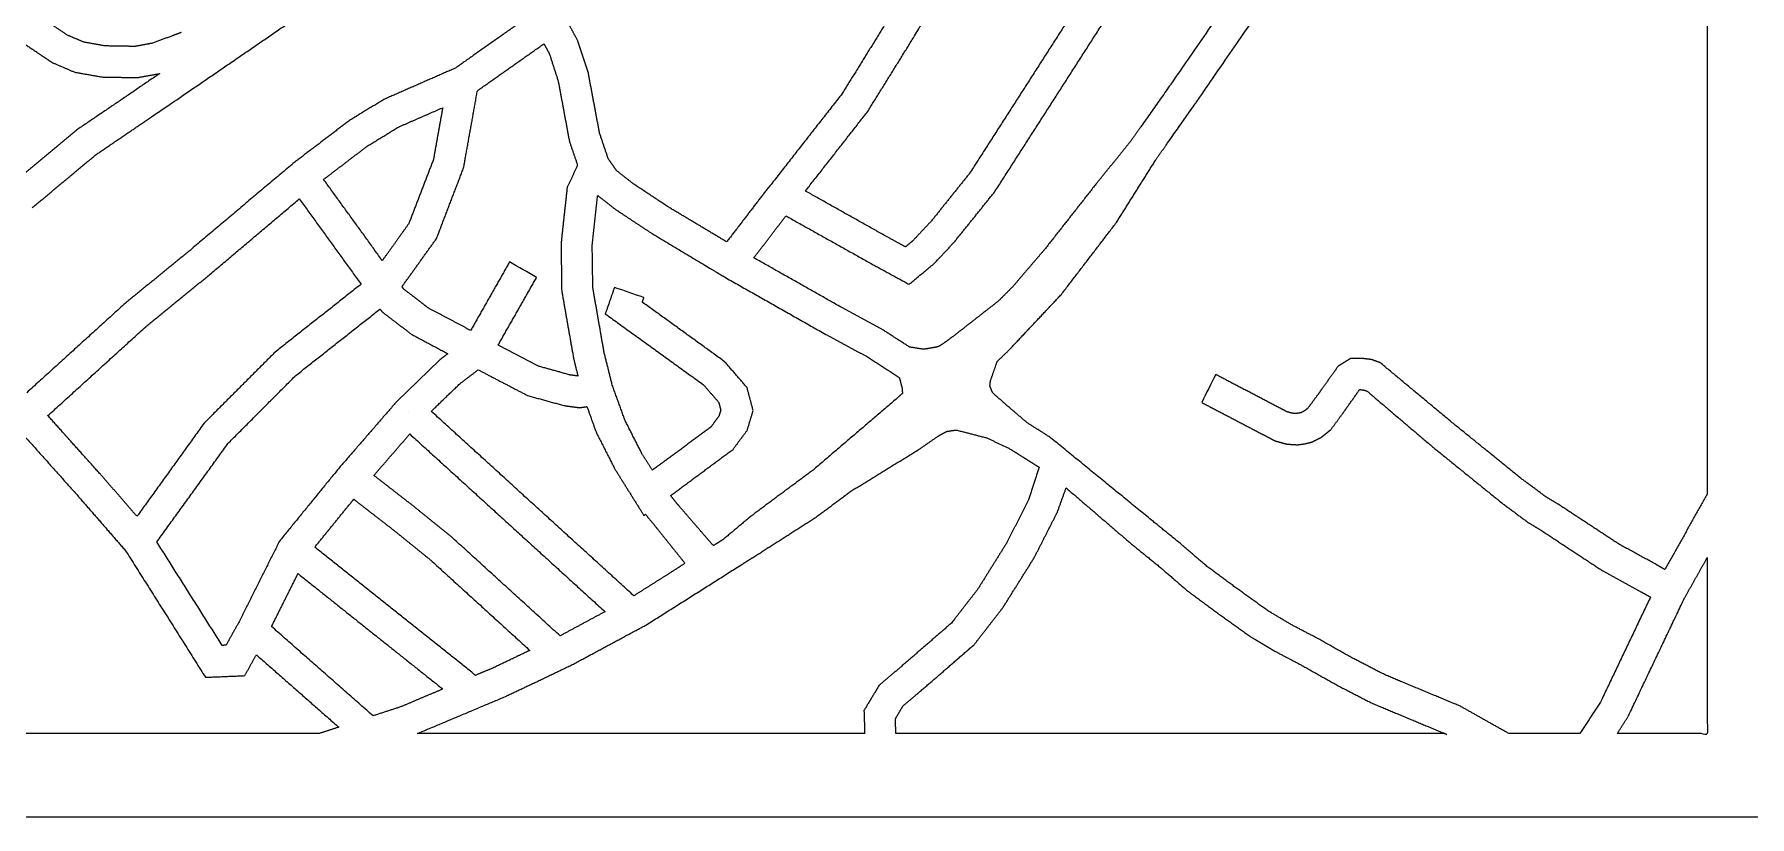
# Model space of a CAD drawing. Header units: millimetres. Extents: x 221 to 753, y -299 to -80.
# Drawn here: x 321.8 to 486.9, y -298.8 to -223.4 of the extents above; entities that cross this region are included whole.
import ezdxf

# ---------------------------------------------------------------- set-up
doc = ezdxf.new("R2010")
doc.units = ezdxf.units.MM
doc.layers.add('Laser$Cut', color=1, linetype='Continuous', true_color=0xff0000)
doc.layers.add('Laser$Outline', color=3, linetype='Continuous', true_color=0x00ff00)

msp = doc.modelspace()

# ---------------------------------------------------------------- linework, layer by layer
at = {"layer": 'Laser$Cut', "lineweight": -3}
msp.add_lwpolyline([(360.79, -254.79), (356.68, -258.79)], dxfattribs=at)
for points, knots in [([(460.09, -186.24), (445.77, -207.04), (431.44, -227.85), (429.39, -230.77), (427.33, -233.69)], [-107.2569, -107.2569, -107.2569, -100.947671, -100.947671, -94.638441, -94.638441, -94.638441]), ([(429.73, -235.5), (431.82, -232.53), (433.91, -229.56), (448.24, -208.74), (462.57, -187.92)], [94.638441, 94.638441, 94.638441, 100.947671, 100.947671, 107.2569, 107.2569, 107.2569]), ([(327.67, -235.06), (331.46, -232.48), (335.25, -229.9), (342.05, -225.24), (348.85, -220.57)], [51.384123, 51.384123, 51.384123, 62.802816, 62.802816, 74.22151, 74.22151, 74.22151]), ([(335.93, -223.26), (335.49, -223.43), (335.05, -223.59), (334.07, -223.95), (333.1, -224.3)], [251.440358, 251.440358, 251.440358, 253.049059, 253.049059, 254.657761, 254.657761, 254.657761]), ([(333.86, -227.21), (333.71, -227.32), (333.56, -227.42), (329.71, -230.04), (325.86, -232.66)], [-63.063134, -63.063134, -63.063134, -62.802816, -62.802816, -51.384123, -51.384123, -51.384123]), ([(381.26, -242.62), (384.11, -244.33), (386.96, -246.04), (387.01, -246.07), (387.06, -246.09), (387.55, -246.4), (388.05, -246.7)], [-42.61449, -42.61449, -42.61449, -35.512075, -35.512075, -31.960867, -31.960867, -24.858452, -24.858452, -24.858452]), ([(359.71, -249.78), (359.13, -249.33), (358.55, -248.88), (357.97, -248.44), (357.38, -247.99)], [88.780187, 88.780187, 88.780187, 92.331394, 92.331394, 95.882602, 95.882602, 95.882602]), ([(355.27, -250.15), (356, -250.71), (356.72, -251.26), (357.4, -251.78), (358.07, -252.3)], [-95.882602, -95.882602, -95.882602, -92.331394, -92.331394, -88.780187, -88.780187, -88.780187]), ([(380.71, -280.28), (385.26, -277.4), (389.8, -274.53), (390.35, -274.18), (390.91, -273.83)], [47.240462, 47.240462, 47.240462, 51.856484, 51.856484, 52.567366, 52.567366, 52.567366]), ([(482.79, -273.82), (482.79, -282.29), (482.79, -290.76), (478.45, -290.76), (474.11, -290.76)], [643.456494, 643.456494, 643.456494, 660.4, 660.4, 669.085069, 669.085069, 669.085069]), ([(373.57, -284.12), (375.36, -283.16), (377.14, -282.2), (378.93, -281.24), (380.71, -280.28)], [28.177734, 28.177734, 28.177734, 37.709098, 37.709098, 47.240462, 47.240462, 47.240462])]:
    msp.add_open_spline(points, degree=2, knots=knots, dxfattribs=at)
for points, degree in [([(406.29, -223.94), (409.66, -218.37), (413.02, -212.79)], 2), ([(423.31, -218.88), (417.56, -227.85), (411.81, -236.81)], 2), ([(414.25, -238.56), (420.03, -229.54), (425.82, -220.52)], 2), ([(325, -223.52), (323.97, -222.83), (322.94, -222.15)], 2), ([(369.16, -221.86), (365.74, -224.27), (362.33, -226.68)], 2), ([(374.12, -224.09), (373.72, -223.34), (373.31, -222.6)], 2), ([(403.73, -222.38), (401.63, -225.76), (399.54, -229.14)], 2), ([(482.79, -221.45), (482.79, -244.57), (482.79, -267.7)], 2), ([(320.87, -224.37), (322.22, -225.27), (323.57, -226.17)], 2), ([(326.56, -224.18), (325.78, -223.85), (325, -223.52)], 2), ([(328.61, -224.55), (327.58, -224.37), (326.56, -224.18)], 2), ([(333.1, -224.3), (332.29, -224.45), (331.48, -224.6)], 2), ([(364.44, -228.86), (367.64, -226.6), (370.85, -224.34)], 2), ([(370.85, -224.34), (370.85, -224.34), (370.85, -224.34)], 2), ([(370.85, -224.34), (371.1, -224.81), (371.36, -225.28)], 2), ([(375.12, -227.18), (374.62, -225.63), (374.12, -224.09)], 2), ([(402, -230.86), (404.15, -227.4), (406.29, -223.94)], 2), ([(331.48, -224.6), (330.04, -224.57), (328.61, -224.55)], 2), ([(371.36, -225.28), (371.78, -226.6), (372.21, -227.92)], 2), ([(323.57, -226.17), (324.63, -226.62), (325.69, -227.08)], 2), ([(325.69, -227.08), (327.01, -227.31), (328.32, -227.54)], 2), ([(328.32, -227.54), (330.02, -227.57), (331.72, -227.6)], 2), ([(331.72, -227.6), (332.8, -227.4), (333.89, -227.21)], 2), ([(362.33, -226.68), (358.89, -228.19), (355.45, -229.7)], 2), ([(376.2, -232.95), (375.66, -230.07), (375.12, -227.18)], 2), ([(363.11, -236.29), (363.78, -232.58), (364.44, -228.86)], 2), ([(372.21, -227.92), (372.75, -230.82), (373.29, -233.72)], 2), ([(399.54, -229.14), (396.06, -233.58), (392.59, -238.03)], 2), ([(355.45, -229.7), (353.79, -230.71), (352.14, -231.72)], 2), ([(356.84, -232.36), (358.97, -231.43), (361.1, -230.5)], 2), ([(361.1, -230.5), (360.65, -232.99), (360.21, -235.48)], 2), ([(361.1, -230.5), (361.1, -230.5), (361.1, -230.5)], 2), ([(396.01, -238.52), (399.01, -234.69), (402, -230.86)], 2), ([(325.86, -232.66), (322.78, -235.23), (319.7, -237.8)], 2), ([(352.14, -231.72), (349.37, -233.83), (346.6, -235.94)], 2), ([(353.84, -234.2), (355.34, -233.28), (356.84, -232.36)], 2), ([(349.64, -237.4), (351.74, -235.8), (353.84, -234.2)], 2), ([(373.29, -233.72), (373.68, -234.88), (374.08, -236.04)], 2), ([(377.05, -235.45), (376.62, -234.2), (376.2, -232.95)], 2), ([(427.33, -233.69), (425.69, -235.73), (424.04, -237.76)], 2), ([(321.6, -240.13), (324.64, -237.59), (327.67, -235.06)], 2), ([(346.6, -235.95), (341.69, -240.09), (336.79, -244.23)], 2), ([(360.21, -235.48), (359.03, -238.57), (357.84, -241.65)], 2), ([(374.08, -236.04), (373.58, -237.1), (373.08, -238.15)], 2), ([(374.08, -236.04), (374.08, -236.04), (374.08, -236.04)], 2), ([(377.83, -236.55), (377.44, -236), (377.05, -235.44)], 2), ([(425.94, -241.55), (427.83, -238.53), (429.73, -235.51)], 2), ([(429.73, -235.5), (429.73, -235.5), (429.73, -235.5)], 2), ([(345.54, -236.84), (345.54, -236.84), (345.54, -236.84)], 2), ([(355.29, -245.22), (352.47, -241.31), (349.64, -237.4)], 2), ([(360.51, -243.09), (361.81, -239.69), (363.11, -236.29)], 2), ([(379.49, -237.86), (378.66, -237.21), (377.83, -236.55)], 2), ([(411.81, -236.81), (409.95, -239.13), (408.09, -241.45)], 2), ([(338.71, -246.54), (343, -242.91), (347.3, -239.28)], 2), ([(347.3, -239.28), (347.3, -239.28), (347.3, -239.28)], 2), ([(347.3, -239.28), (350.27, -243.39), (353.24, -247.5)], 2), ([(373.08, -238.15), (372.78, -240.87), (372.49, -243.58)], 2), ([(375.49, -243.73), (375.75, -241.35), (376.01, -238.98)], 2), ([(376.01, -238.98), (376.02, -238.96), (376.02, -238.95)], 2), ([(376.02, -238.95), (376.88, -239.62), (377.73, -240.29)], 2), ([(382.85, -240.08), (381.17, -238.97), (379.49, -237.86)], 2), ([(392.29, -238.38), (390.36, -240.9), (388.43, -243.42)], 2), ([(392.61, -238), (392.45, -238.19), (392.29, -238.38)], 2), ([(404.06, -243.04), (400.03, -240.78), (396.01, -238.52)], 2), ([(410.35, -243.41), (412.3, -240.99), (414.25, -238.56)], 2), ([(424.04, -237.76), (421.53, -240.95), (419.02, -244.15)], 2), ([(377.73, -240.29), (379.49, -241.46), (381.26, -242.62)], 2), ([(388.43, -243.42), (385.64, -241.75), (382.85, -240.08)], 2), ([(391.04, -244.95), (392.59, -242.93), (394.13, -240.91)], 2), ([(394.13, -240.91), (398.37, -243.29), (402.61, -245.66)], 2), ([(357.84, -241.65), (356.57, -243.44), (355.29, -245.22)], 2), ([(408.09, -241.45), (407.2, -242.39), (406.32, -243.33)], 2), ([(420.64, -248.47), (423.29, -245.01), (425.94, -241.55)], 2), ([(336.79, -244.23), (333.68, -246.77), (330.57, -249.31)], 2), ([(357.18, -247.74), (358.84, -245.41), (360.51, -243.09)], 2), ([(372.49, -243.58), (372.52, -245.85), (372.55, -248.11)], 2), ([(375.55, -247.83), (375.52, -245.78), (375.49, -243.73)], 2), ([(405.64, -243.9), (404.85, -243.47), (404.06, -243.04)], 2), ([(406.32, -243.33), (405.98, -243.61), (405.64, -243.9)], 2), ([(408.38, -245.52), (409.37, -244.47), (410.35, -243.41)], 2), ([(419.02, -244.15), (417.51, -245.91), (416.01, -247.67)], 2), ([(367.53, -245.35), (365.66, -248.65), (363.79, -251.95)], 2), ([(370.14, -246.83), (369.27, -246.34), (368.4, -245.85), (367.53, -245.35)], 3), ([(399.57, -249.78), (395.31, -247.36), (391.04, -244.95)], 2), ([(402.61, -245.66), (404.3, -246.58), (405.98, -247.5)], 2), ([(405.98, -247.5), (407.18, -246.51), (408.38, -245.52)], 2), ([(332.53, -251.58), (335.62, -249.06), (338.71, -246.54)], 2), ([(353.24, -247.5), (349.1, -250.77), (344.97, -254.03)], 2), ([(353.24, -247.5), (353.24, -247.5), (353.24, -247.5)], 2), ([(366.44, -253.35), (368.29, -250.09), (370.14, -246.83)], 2), ([(388.05, -246.7), (393.08, -249.55), (398.12, -252.41)], 2), ([(357.38, -247.99), (357.28, -247.86), (357.18, -247.74)], 2), ([(372.55, -248.11), (373.12, -251.38), (373.7, -254.65)], 2), ([(376.63, -254.04), (376.09, -250.93), (375.55, -247.83)], 2), ([(377.63, -247.8), (377.19, -249.07), (376.75, -250.34)], 2), ([(380.47, -248.78), (379.52, -248.45), (378.57, -248.13), (377.63, -247.8)], 3), ([(380.31, -249.22), (380.39, -249), (380.47, -248.78)], 2), ([(388.23, -254.95), (384.27, -252.08), (380.31, -249.22)], 2), ([(414.57, -249.12), (412.42, -250.8), (410.28, -252.47)], 2), ([(416.01, -247.67), (415.29, -248.4), (414.57, -249.12)], 2), ([(415.62, -253.81), (418.13, -251.14), (420.64, -248.47)], 2), ([(330.57, -249.31), (325.82, -253.62), (321.07, -257.94)], 2), ([(346.96, -256.28), (351.01, -253.08), (355.06, -249.89)], 2), ([(355.06, -249.89), (355.17, -250.02), (355.27, -250.15)], 2), ([(363.79, -251.95), (361.75, -250.86), (359.71, -249.78)], 2), ([(376.75, -250.34), (381.47, -253.76), (386.19, -257.17)], 2), ([(403.35, -251.82), (401.46, -250.8), (399.57, -249.78)], 2), ([(323.11, -260.14), (327.82, -255.86), (332.53, -251.58)], 2), ([(358.07, -252.3), (359.83, -253.24), (361.6, -254.18)], 2), ([(398.12, -252.41), (400, -253.42), (401.87, -254.43)], 2), ([(406.02, -253.54), (404.69, -252.68), (403.35, -251.82)], 2), ([(410.28, -252.47), (409.74, -252.87), (409.2, -253.26)], 2), ([(344.97, -254.03), (341.55, -257.46), (338.13, -260.88)], 2), ([(361.6, -254.18), (361.19, -254.49), (360.79, -254.79)], 2), ([(361.6, -254.18), (361.6, -254.18), (361.6, -254.18)], 2), ([(370.37, -255.4), (368.41, -254.38), (366.44, -253.35)], 2), ([(377.39, -257.09), (377.01, -255.56), (376.63, -254.04)], 2), ([(406.03, -253.55), (406.03, -253.54), (406.02, -253.54)], 2), ([(406.03, -253.55), (406.03, -253.54), (406.02, -253.54)], 2), ([(407.39, -253.76), (406.71, -253.65), (406.03, -253.55)], 2), ([(408.56, -253.56), (407.97, -253.66), (407.39, -253.76)], 2), ([(408.83, -253.49), (408.7, -253.53), (408.56, -253.56)], 2), ([(409.2, -253.26), (409.02, -253.37), (408.83, -253.49)], 2), ([(414.47, -254.92), (415.05, -254.37), (415.62, -253.81)], 2), ([(362.75, -257.08), (363.63, -256.4), (364.52, -255.73)], 2), ([(364.52, -255.73), (366.89, -256.97), (369.27, -258.21)], 2), ([(373.35, -256.23), (371.86, -255.81), (370.37, -255.4)], 2), ([(373.7, -254.65), (373.87, -255.36), (374.05, -256.07)], 2), ([(390.39, -257.44), (389.31, -256.19), (388.23, -254.95)], 2), ([(401.87, -254.43), (403.46, -255.45), (405.04, -256.47)], 2), ([(413.81, -256.8), (414.14, -255.86), (414.47, -254.92)], 2), ([(447.27, -255.39), (446.52, -256.45), (445.76, -257.5)], 2), ([(447.86, -255.02), (447.57, -255.2), (447.27, -255.39)], 2), ([(448.46, -254.65), (448.16, -254.84), (447.86, -255.02)], 2), ([(449.51, -254.63), (448.99, -254.64), (448.46, -254.65)], 2), ([(450.49, -254.75), (450, -254.69), (449.51, -254.63)], 2), ([(451.32, -255.05), (450.91, -254.9), (450.49, -254.75)], 2), ([(451.32, -255.06), (451.32, -255.05), (451.32, -255.05)], 2), ([(458.26, -260.83), (454.79, -257.94), (451.32, -255.05)], 2), ([(340.43, -262.83), (343.7, -259.55), (346.96, -256.28)], 2), ([(360, -259.73), (361.37, -258.4), (362.75, -257.08)], 2), ([(374.11, -256.33), (373.73, -256.28), (373.35, -256.23)], 2), ([(374.05, -256.07), (374.05, -256.08), (374.05, -256.09)], 2), ([(374.05, -256.09), (374.08, -256.21), (374.11, -256.33)], 2), ([(378.65, -260.6), (378.01, -258.85), (377.38, -257.09)], 2), ([(386.19, -257.17), (386.93, -258.02), (387.67, -258.87)], 2), ([(390.98, -259.66), (390.68, -258.55), (390.39, -257.44)], 2), ([(405.04, -256.47), (405.18, -256.98), (405.31, -257.49)], 2), ([(405.04, -256.47), (405.04, -256.47), (405.04, -256.47)], 2), ([(405.31, -257.49), (405.33, -257.75), (405.34, -258.01)], 2), ([(413.76, -257.3), (413.79, -257.05), (413.81, -256.8)], 2), ([(414.03, -257.95), (413.89, -257.63), (413.76, -257.3)], 2), ([(435.49, -256.19), (435.04, -257.08), (434.59, -257.98), (434.14, -258.87)], 3), ([(441.71, -259.44), (438.6, -257.82), (435.49, -256.19)], 2), ([(445.76, -257.5), (445.51, -257.85), (445.26, -258.21)], 2), ([(356.68, -258.78), (353.92, -261.97), (351.16, -265.15)], 2), ([(369.27, -258.21), (371.01, -258.69), (372.75, -259.17)], 2), ([(372.75, -259.17), (373.52, -259.28), (374.29, -259.38)], 2), ([(387.67, -258.87), (387.76, -259.24), (387.86, -259.61)], 2), ([(404.65, -258.63), (400.69, -262.01), (396.74, -265.39)], 2), ([(405.34, -258.01), (405, -258.32), (404.65, -258.63)], 2), ([(415.15, -258.95), (414.59, -258.45), (414.03, -257.95)], 2), ([(417.34, -260.83), (416.25, -259.89), (415.15, -258.95)], 2), ([(434.14, -258.87), (437.08, -260.41), (440.02, -261.95)], 2), ([(445.26, -258.21), (444.81, -258.81), (444.37, -259.42)], 2), ([(447.69, -259.97), (448.52, -258.8), (449.35, -257.63)], 2), ([(449.36, -257.63), (449.58, -257.66), (449.79, -257.69)], 2), ([(449.79, -257.69), (449.92, -257.73), (450.05, -257.78)], 2), ([(450.05, -257.78), (450.05, -257.78), (450.05, -257.78)], 2), ([(450.05, -257.78), (453.2, -260.46), (456.35, -263.14)], 2), ([(323.11, -260.15), (323.11, -260.15), (323.11, -260.14)], 2), ([(323.11, -260.14), (323.11, -260.14), (323.11, -260.14)], 2), ([(328.16, -265.79), (325.63, -262.97), (323.11, -260.15)], 2), ([(357.81, -259.77), (357.81, -259.77), (357.81, -259.77), (357.81, -259.77)], 3), ([(357.81, -259.77), (357.81, -259.77), (357.81, -259.77), (357.81, -259.77)], 3), ([(357.81, -259.77), (357.81, -259.77), (357.81, -259.77), (357.81, -259.77)], 3), ([(379.5, -277.49), (369.75, -268.61), (360, -259.73)], 2), ([(374.29, -259.38), (374.63, -259.33), (374.98, -259.27)], 2), ([(374.98, -259.27), (375.43, -260.53), (375.89, -261.8)], 2), ([(380.28, -263.81), (379.46, -262.21), (378.65, -260.6)], 2), ([(387.68, -260.2), (387.29, -260.72), (386.9, -261.25)], 2), ([(387.86, -259.61), (387.77, -259.9), (387.68, -260.2)], 2), ([(390.4, -261.57), (390.69, -260.61), (390.98, -259.66)], 2), ([(442.35, -259.78), (442.03, -259.61), (441.71, -259.44)], 2), ([(442.78, -259.9), (442.57, -259.84), (442.35, -259.78)], 2), ([(443.03, -259.93), (442.91, -259.92), (442.78, -259.9)], 2), ([(443.25, -259.94), (443.14, -259.93), (443.03, -259.93)], 2), ([(443.48, -259.91), (443.36, -259.92), (443.25, -259.94)], 2), ([(443.7, -259.86), (443.59, -259.88), (443.48, -259.91)], 2), ([(444.05, -259.68), (443.88, -259.77), (443.7, -259.86)], 2), ([(444.28, -259.49), (444.17, -259.58), (444.05, -259.68)], 2), ([(444.37, -259.42), (444.33, -259.45), (444.28, -259.49)], 2), ([(446.56, -261.5), (447.13, -260.73), (447.69, -259.97)], 2), ([(319.9, -261.05), (322.9, -264.41), (325.91, -267.78)], 2), ([(338.13, -260.88), (334.91, -265.36), (331.68, -269.84)], 2), ([(354.48, -265.9), (356.21, -263.9), (357.94, -261.91)], 2), ([(357.93, -261.91), (367.33, -270.46), (376.72, -279.02)], 2), ([(375.89, -261.8), (376.78, -263.55), (377.67, -265.29)], 2), ([(386.9, -261.25), (384.09, -263.33), (381.28, -265.41)], 2), ([(389.04, -263.39), (389.72, -262.48), (390.4, -261.57)], 2), ([(406.96, -263.38), (407.9, -262.73), (408.83, -262.09)], 2), ([(408.83, -262.09), (409.22, -261.87), (409.61, -261.66)], 2), ([(409.61, -261.66), (410.07, -261.59), (410.53, -261.53)], 2), ([(410.53, -261.53), (412, -261.91), (413.47, -262.29)], 2), ([(413.47, -262.29), (414.59, -262.82), (415.72, -263.36)], 2), ([(419.44, -262.16), (418.39, -261.49), (417.34, -260.83)], 2), ([(419.45, -262.15), (419.44, -262.16), (419.44, -262.17)], 2), ([(419.44, -262.17), (419.44, -262.16), (419.44, -262.16)], 2), ([(419.44, -262.17), (419.44, -262.17), (419.44, -262.17)], 2), ([(429.32, -270.21), (424.38, -266.18), (419.45, -262.15)], 2), ([(440.02, -261.95), (440.39, -262.14), (440.76, -262.34)], 2), ([(440.76, -262.34), (440.99, -262.46), (441.22, -262.58)], 2), ([(444.75, -262.69), (444.99, -262.57), (445.23, -262.45)], 2), ([(445.23, -262.45), (445.46, -262.32), (445.7, -262.2)], 2), ([(445.7, -262.2), (445.85, -262.07), (446.01, -261.95)], 2), ([(446.01, -261.95), (446.09, -261.89), (446.17, -261.82)], 2), ([(446.17, -261.82), (446.37, -261.66), (446.56, -261.5)], 2), ([(464.85, -266.17), (461.56, -263.5), (458.26, -260.83)], 2), ([(333.59, -272.3), (337.01, -267.57), (340.43, -262.83)], 2), ([(381.28, -265.41), (380.78, -264.61), (380.28, -263.81)], 2), ([(383.03, -267.85), (386.03, -265.62), (389.04, -263.39)], 2), ([(400.37, -267.43), (403.67, -265.4), (406.96, -263.38)], 2), ([(415.72, -263.36), (417.11, -264.23), (418.5, -265.11)], 2), ([(441.22, -262.58), (441.73, -262.72), (442.23, -262.87)], 2), ([(442.23, -262.87), (442.52, -262.89), (442.81, -262.92)], 2), ([(442.81, -262.92), (443.08, -262.93), (443.35, -262.95)], 2), ([(443.35, -262.95), (443.69, -262.91), (444.02, -262.86)], 2), ([(444.02, -262.86), (444.39, -262.78), (444.75, -262.69)], 2), ([(456.35, -263.14), (459.68, -265.84), (463.01, -268.54)], 2), ([(351.16, -265.15), (348.28, -268.68), (345.4, -272.22)], 2), ([(377.67, -265.29), (379.06, -267.52), (380.46, -269.75)], 2), ([(396.74, -265.39), (393.76, -267.6), (390.78, -269.82)], 2), ([(418.5, -265.11), (418, -266.68), (417.49, -268.26)], 2), ([(418.5, -265.11), (418.5, -265.11), (418.5, -265.11)], 2), ([(331.68, -269.84), (329.92, -267.81), (328.16, -265.79)], 2), ([(354.48, -265.9), (354.48, -265.9), (354.48, -265.9)], 2), ([(358.29, -268.86), (356.38, -267.38), (354.48, -265.9)], 2), ([(399.93, -267.76), (400.16, -267.58), (400.39, -267.41)], 2), ([(420.25, -269.45), (420.67, -268.28), (421.1, -267.11)], 2), ([(421.1, -267.11), (424.25, -269.81), (427.39, -272.51)], 2), ([(467.23, -267.94), (466.04, -267.05), (464.85, -266.17)], 2), ([(325.91, -267.78), (328.24, -270.46), (330.58, -273.15)], 2), ([(348.79, -272.81), (350.66, -270.5), (352.54, -268.2)], 2), ([(352.54, -268.2), (352.54, -268.2), (352.54, -268.2)], 2), ([(352.54, -268.2), (352.54, -268.2), (352.55, -268.2)], 2), ([(352.55, -268.2), (354.49, -269.71), (356.43, -271.21)], 2), ([(361.91, -271.79), (360.1, -270.33), (358.29, -268.86)], 2), ([(383.84, -268.84), (383.43, -268.35), (383.03, -267.85)], 2), ([(387.14, -272.66), (385.49, -270.75), (383.84, -268.84)], 2), ([(397, -269.94), (398.42, -268.88), (399.84, -267.82)], 2), ([(399.84, -267.82), (399.89, -267.79), (399.93, -267.76)], 2), ([(417.49, -268.26), (416.44, -270.32), (415.39, -272.37)], 2), ([(463.01, -268.54), (464.28, -269.48), (465.55, -270.43)], 2), ([(468.45, -268.68), (467.84, -268.31), (467.23, -267.94)], 2), ([(474.24, -272.49), (471.35, -270.58), (468.45, -268.68)], 2), ([(482.79, -267.7), (480.75, -271.33), (478.71, -274.96)], 2), ([(380.46, -269.75), (380.54, -269.7), (380.61, -269.64)], 2), ([(380.61, -269.64), (380.61, -269.64), (380.62, -269.64)], 2), ([(380.61, -269.64), (381.1, -270.24), (381.59, -270.84)], 2), ([(390.78, -269.82), (389.45, -270.94), (388.11, -272.05)], 2), ([(390.91, -273.83), (393.95, -271.88), (397, -269.94)], 2), ([(418.01, -273.85), (419.13, -271.65), (420.25, -269.45)], 2), ([(432.1, -272.47), (430.71, -271.34), (429.32, -270.21)], 2), ([(465.55, -270.43), (466.2, -270.82), (466.85, -271.21)], 2), ([(339.88, -282.27), (336.74, -277.29), (333.59, -272.3)], 2), ([(345.4, -272.22), (343.42, -276.16), (341.45, -280.11)], 2), ([(356.43, -271.21), (358.19, -272.64), (359.95, -274.06)], 2), ([(372.4, -281.35), (367.16, -276.57), (361.91, -271.79)], 2), ([(381.59, -270.84), (383, -272.6), (384.41, -274.36)], 2), ([(388.11, -272.05), (387.63, -272.36), (387.15, -272.66)], 2), ([(415.39, -272.37), (413.98, -274.64), (412.56, -276.9)], 2), ([(466.85, -271.21), (469.77, -273.14), (472.69, -275.06)], 2), ([(330.58, -273.15), (334.43, -279.24), (338.27, -285.34)], 2), ([(364.26, -285.15), (356.52, -278.98), (348.79, -272.81)], 2), ([(387.15, -272.66), (387.15, -272.66), (387.14, -272.66)], 2), ([(415.02, -278.62), (416.51, -276.24), (418.01, -273.85)], 2), ([(427.39, -272.51), (428.78, -273.64), (430.17, -274.77)], 2), ([(434.56, -274.59), (433.33, -273.53), (432.1, -272.47)], 2), ([(477.88, -274.48), (476.06, -273.48), (474.24, -272.49)], 2), ([(480.62, -277.68), (481.71, -275.75), (482.79, -273.82)], 2), ([(344.63, -280.45), (345.9, -277.91), (347.18, -275.36)], 2), ([(347.18, -275.36), (354.14, -280.92), (361.11, -286.47)], 2), ([(359.95, -274.06), (364.72, -278.41), (369.49, -282.75)], 2), ([(383.05, -275.25), (381.27, -276.37), (379.5, -277.49)], 2), ([(384.41, -274.36), (383.73, -274.81), (383.05, -275.25)], 2), ([(430.17, -274.77), (431.43, -275.85), (432.68, -276.94)], 2), ([(437.53, -276.79), (436.04, -275.69), (434.56, -274.59)], 2), ([(472.69, -275.06), (474.55, -276.08), (476.41, -277.1)], 2), ([(478.71, -274.96), (478.29, -274.72), (477.88, -274.48)], 2), ([(412.56, -276.9), (411.3, -278.52), (410.05, -280.13)], 2), ([(432.68, -276.94), (434.22, -278.08), (435.76, -279.22)], 2), ([(440.49, -278.92), (439.01, -277.85), (437.53, -276.79)], 2), ([(476.41, -277.1), (476.87, -277.36), (477.33, -277.62)], 2), ([(412.24, -282.2), (413.63, -280.41), (415.02, -278.62)], 2), ([(442.87, -280.33), (441.68, -279.62), (440.49, -278.92)], 2), ([(477.33, -277.62), (474.95, -282.62), (472.57, -287.62)], 2), ([(475.24, -288.99), (477.93, -283.33), (480.62, -277.68)], 2), ([(341.46, -280.08), (340.85, -281.17), (340.25, -282.25)], 2), ([(354.4, -289.05), (349.51, -284.75), (344.63, -280.45)], 2), ([(376.72, -279.02), (374.56, -280.18), (372.4, -281.35)], 2), ([(410.05, -280.13), (407.61, -282.24), (405.18, -284.35)], 2), ([(435.76, -279.22), (437.3, -280.32), (438.85, -281.43)], 2), ([(445.29, -281.59), (444.08, -280.96), (442.87, -280.33)], 2), ([(340.25, -282.25), (340.06, -282.26), (339.88, -282.27)], 2), ([(407.13, -286.63), (409.68, -284.42), (412.24, -282.2)], 2), ([(438.85, -281.43), (440.13, -282.19), (441.41, -282.95)], 2), ([(448.71, -283.52), (447, -282.56), (445.29, -281.59)], 2), ([(342.05, -285.18), (342.61, -284.17), (343.17, -283.17)], 2), ([(343.17, -283.17), (347.13, -286.65), (351.09, -290.14)], 2), ([(369.49, -282.75), (367.7, -283.6), (365.91, -284.46)], 2), ([(441.41, -282.95), (442.64, -283.59), (443.86, -284.23)], 2), ([(451.82, -285.12), (450.26, -284.32), (448.71, -283.52)], 2), ([(338.27, -285.34), (340.16, -285.26), (342.05, -285.18)], 2), ([(365.91, -284.46), (365.08, -284.8), (364.26, -285.15)], 2), ([(370.15, -285.76), (371.86, -284.94), (373.57, -284.12)], 2), ([(405.18, -284.35), (404.14, -285.23), (403.1, -286.11)], 2), ([(443.86, -284.23), (445.57, -285.19), (447.29, -286.16)], 2), ([(459.05, -288.13), (455.43, -286.62), (451.82, -285.12)], 2), ([(361.11, -286.47), (359.07, -287.33), (357.04, -288.19)], 2), ([(358.65, -290.76), (362.89, -288.98), (367.13, -287.19)], 2), ([(367.13, -287.19), (368.64, -286.47), (370.15, -285.76)], 2), ([(403.1, -286.11), (402.37, -287.32), (401.64, -288.54)], 2), ([(405.41, -288.08), (406.27, -287.36), (407.13, -286.63)], 2), ([(447.29, -286.16), (448.92, -287), (450.55, -287.84)], 2), ([(357.04, -288.19), (355.72, -288.62), (354.4, -289.05)], 2), ([(401.64, -288.54), (401.68, -289.65), (401.71, -290.76)], 2), ([(404.67, -289.33), (405.04, -288.7), (405.41, -288.08)], 2), ([(450.55, -287.84), (454.15, -289.34), (457.74, -290.84)], 2), ([(463.71, -290.76), (461.38, -289.45), (459.05, -288.13)], 2), ([(472.57, -287.62), (471.55, -289.19), (470.53, -290.76)], 2), ([(351.09, -290.14), (350.15, -290.45), (349.2, -290.76)], 2), ([(404.71, -290.76), (404.69, -290.05), (404.67, -289.33)], 2), ([(474.11, -290.76), (474.63, -289.96), (475.15, -289.16)], 2), ([(475.2, -288.97), (475.18, -289.03), (475.16, -289.1), (475.15, -289.16)], 3), ([(475.2, -288.97), (475.21, -288.98), (475.23, -288.98), (475.24, -288.99)], 3), ([(349.2, -290.76), (315.61, -290.76), (282.01, -290.76)], 2), ([(401.71, -290.76), (380.18, -290.76), (358.65, -290.76)], 2), ([(457.56, -290.76), (431.13, -290.76), (404.71, -290.76)], 2), ([(470.53, -290.76), (467.12, -290.76), (463.71, -290.76)], 2)]:
    msp.add_open_spline(points, degree=degree, dxfattribs=at)
at = {"layer": 'Laser$Outline'}
msp.add_lwpolyline([(752.79, -81.56), (220.79, -81.56), (220.79, -298.76), (752.79, -298.76)], close=True, dxfattribs=at)

doc.saveas('drawing.dxf')
